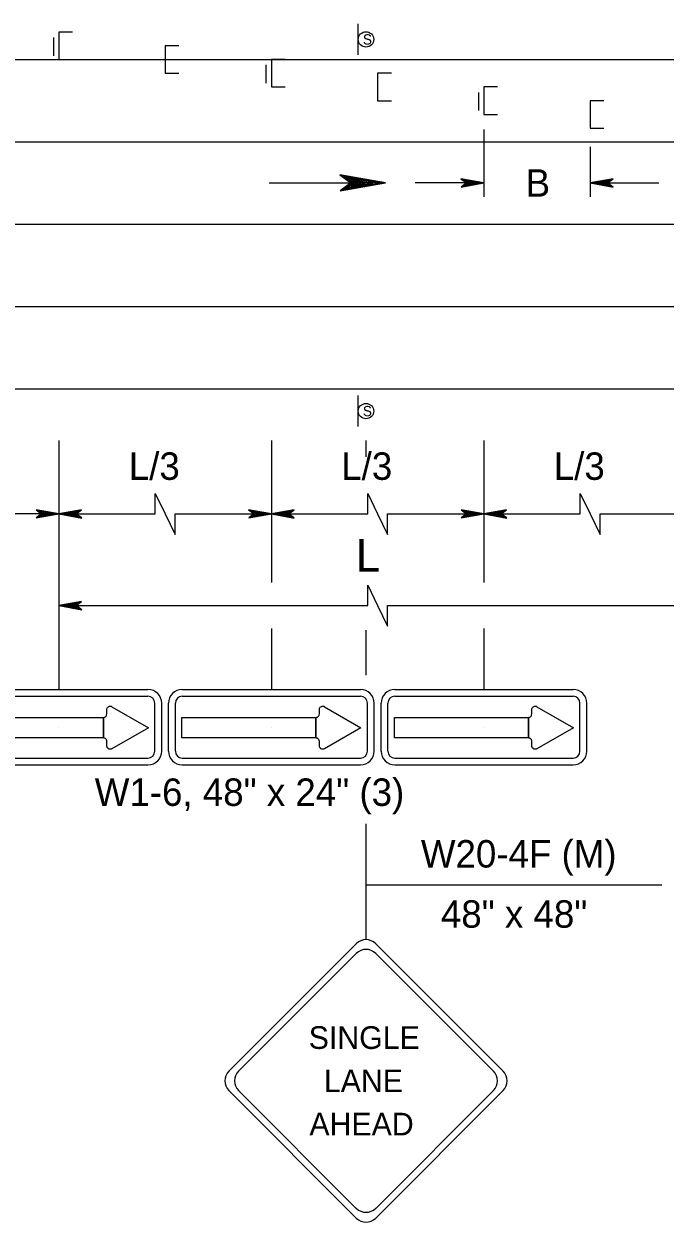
# Model space of a CAD drawing. Extents: x 499945 to 500993, y 499985 to 500645.
# Drawn here: x 500369.7 to 500463.1, y 500305.6 to 500480.2 of the extents above; entities that cross this region are included whole.
import ezdxf

# ---------------------------------------------------------------- set-up
doc = ezdxf.new("R2010")
doc.units = 0
for name, color, linetype in [('1', 7, 'Continuous'), ('24', 7, 'Continuous'), ('39', 7, 'Continuous'), ('5', 7, 'Continuous'), ('56', 7, 'Continuous'), ('60', 7, 'Continuous')]:
    doc.layers.add(name, color=color, linetype=linetype)

msp = doc.modelspace()

# ---------------------------------------------------------------- linework, layer by layer
at = {"layer": '1'}
for p, q in [((500060.34, 500475.01), (500817.06, 500475.01)), ((500436.71, 500464.81), (500436.71, 500455.03)), ((500060.34, 500463.02), (500469.16, 500463.02)), ((500452.19, 500462.31), (500452.19, 500455.03)), ((500436.71, 500457.03), (500426.71, 500457.03)), ((500452.19, 500457.03), (500462.19, 500457.03)), ((500060.34, 500451.03), (500817.06, 500451.03)), ((500060.34, 500439.04), (500817.06, 500439.04)), ((500060.34, 500427.05), (500817.06, 500427.05)), ((500374.75, 500419.48), (500374.75, 500383.23)), ((500405.73, 500419.48), (500405.73, 500398.81)), ((500419.52, 500419.48), (500419.52, 500417.11)), ((500436.71, 500419.48), (500436.71, 500398.81)), ((500388.8, 500408.8), (500388.8, 500411.8)), ((500388.8, 500411.8), (500390.24, 500408.8)), ((500419.78, 500408.8), (500419.78, 500411.8)), ((500419.78, 500411.8), (500421.22, 500408.8)), ((500450.75, 500408.8), (500450.75, 500411.8)), ((500450.75, 500411.8), (500452.19, 500408.8)), ((500374.75, 500408.8), (500353.71, 500408.8)), ((500374.75, 500408.8), (500388.8, 500408.8)), ((500390.24, 500408.8), (500391.68, 500405.8)), ((500391.68, 500408.8), (500405.73, 500408.8)), ((500391.68, 500405.8), (500391.68, 500408.8)), ((500405.73, 500408.8), (500419.78, 500408.8)), ((500421.22, 500408.8), (500422.66, 500405.8)), ((500422.66, 500408.8), (500436.71, 500408.8)), ((500422.66, 500405.8), (500422.66, 500408.8)), ((500436.71, 500408.8), (500450.75, 500408.8)), ((500452.19, 500408.8), (500453.64, 500405.8)), ((500453.64, 500405.8), (500453.64, 500408.8)), ((500453.64, 500408.8), (500467.68, 500408.8)), ((500419.78, 500395.44), (500419.78, 500398.44)), ((500419.78, 500398.44), (500421.22, 500395.44)), ((500374.75, 500395.44), (500419.78, 500395.44)), ((500421.22, 500395.44), (500422.66, 500392.44)), ((500422.66, 500392.44), (500422.66, 500395.44)), ((500422.66, 500395.44), (500467.68, 500395.44)), ((500405.73, 500392.12), (500405.73, 500383.23)), ((500436.71, 500392.12), (500436.71, 500383.23)), ((500419.52, 500391.87), (500419.52, 500385.31)), ((500419.52, 500363.65), (500419.52, 500346.77))]:
    msp.add_line(p, q, dxfattribs=at)
at = {"layer": '24'}
msp.add_line((500405.38, 500457.03), (500417.3, 500457.03), dxfattribs=at)
for points in [[(500422.36, 500457.03), (500415.72, 500458.2), (500417.3, 500457.03), (500415.75, 500455.87), (500422.36, 500457.03), (500421.92, 500457.01), (500415.9, 500458.11), (500417.43, 500457.01), (500416.02, 500455.96), (500421.68, 500456.99), (500421.46, 500457.03), (500416.31, 500457.94), (500417.46, 500457.01), (500416.27, 500456.11), (500421.36, 500457.03), (500421.14, 500456.99), (500416.63, 500457.81), (500417.51, 500457.03), (500416.61, 500456.22), (500420.5, 500456.99), (500420.12, 500456.99), (500416.97, 500457.64), (500417.58, 500457.04), (500416.92, 500456.38), (500420.06, 500457.03), (500419.7, 500457.05), (500417.33, 500457.45), (500417.78, 500456.99), (500417.29, 500456.54), (500419.38, 500457.03), (500419.04, 500457.06), (500417.62, 500457.33), (500417.85, 500457.01), (500417.46, 500456.66), (500418.87, 500457.03), (500417.94, 500457.25), (500418.07, 500456.99), (500417.66, 500456.74), (500418.63, 500456.99), (500418.02, 500457.15), (500418.28, 500456.94), (500417.99, 500456.82), (500418.28, 500457.01), (500418.12, 500457.04)], [(500436.71, 500457.03), (500433.36, 500457.62), (500434.16, 500457.03), (500433.37, 500456.44), (500436.71, 500457.03), (500436.48, 500457.02), (500433.45, 500457.57), (500434.22, 500457.02), (500433.51, 500456.49), (500436.36, 500457.01), (500436.25, 500457.03), (500433.65, 500457.49), (500434.24, 500457.02), (500433.64, 500456.56), (500436.2, 500457.03), (500436.09, 500457.01), (500433.82, 500457.42), (500434.26, 500457.03), (500433.81, 500456.62), (500435.77, 500457.01), (500435.58, 500457.01), (500433.99, 500457.34), (500434.3, 500457.04), (500433.96, 500456.7), (500435.54, 500457.03), (500435.36, 500457.04), (500434.17, 500457.24), (500434.4, 500457.01), (500434.15, 500456.78), (500435.2, 500457.03), (500435.03, 500457.04), (500434.31, 500457.18), (500434.43, 500457.02), (500434.24, 500456.84), (500434.94, 500457.03), (500434.48, 500457.14), (500434.54, 500457.01), (500434.34, 500456.88), (500434.83, 500457.01), (500434.52, 500457.09), (500434.65, 500456.99), (500434.5, 500456.92), (500434.65, 500457.02), (500434.57, 500457.04)], [(500452.19, 500457.03), (500455.54, 500456.43), (500454.74, 500457.03), (500455.53, 500457.61), (500452.19, 500457.03), (500452.42, 500457.03), (500455.45, 500456.48), (500454.68, 500457.03), (500455.39, 500457.56), (500452.54, 500457.04), (500452.65, 500457.03), (500455.25, 500456.56), (500454.66, 500457.03), (500455.26, 500457.49), (500452.7, 500457.03), (500452.81, 500457.04), (500455.08, 500456.63), (500454.64, 500457.03), (500455.09, 500457.43), (500453.13, 500457.04), (500453.32, 500457.04), (500454.91, 500456.72), (500454.6, 500457.02), (500454.94, 500457.35), (500453.36, 500457.03), (500453.54, 500457.02), (500454.73, 500456.81), (500454.5, 500457.04), (500454.75, 500457.27), (500453.7, 500457.03), (500453.87, 500457.01), (500454.59, 500456.87), (500454.47, 500457.03), (500454.66, 500457.21), (500453.96, 500457.03), (500454.42, 500456.91), (500454.36, 500457.04), (500454.56, 500457.17), (500454.07, 500457.04), (500454.38, 500456.97), (500454.25, 500457.07), (500454.4, 500457.13), (500454.25, 500457.03), (500454.33, 500457.02)], [(500374.75, 500408.8), (500371.43, 500409.39), (500372.22, 500408.8), (500371.45, 500408.22), (500374.75, 500408.8), (500374.53, 500408.8), (500371.52, 500409.35), (500372.29, 500408.79), (500371.58, 500408.27), (500374.41, 500408.79), (500374.3, 500408.8), (500371.72, 500409.26), (500372.3, 500408.8), (500371.71, 500408.34), (500374.25, 500408.8), (500374.14, 500408.79), (500371.89, 500409.19), (500372.33, 500408.8), (500371.88, 500408.4), (500373.82, 500408.79), (500373.63, 500408.79), (500372.05, 500409.11), (500372.36, 500408.81), (500372.03, 500408.48), (500373.6, 500408.8), (500373.42, 500408.81), (500372.23, 500409.02), (500372.46, 500408.79), (500372.22, 500408.56), (500373.26, 500408.8), (500373.09, 500408.82), (500372.38, 500408.96), (500372.5, 500408.79), (500372.3, 500408.62), (500373, 500408.8), (500372.54, 500408.91), (500372.61, 500408.79), (500372.4, 500408.66), (500372.89, 500408.79), (500372.58, 500408.86), (500372.71, 500408.76), (500372.56, 500408.7), (500372.71, 500408.79), (500372.63, 500408.81)], [(500374.75, 500408.8), (500378.08, 500408.21), (500377.28, 500408.8), (500378.06, 500409.38), (500374.75, 500408.8), (500374.97, 500408.81), (500377.98, 500408.26), (500377.22, 500408.81), (500377.93, 500409.33), (500375.09, 500408.82), (500375.2, 500408.8), (500377.78, 500408.34), (500377.2, 500408.81), (500377.8, 500409.26), (500375.25, 500408.8), (500375.36, 500408.82), (500377.62, 500408.41), (500377.18, 500408.8), (500377.63, 500409.21), (500375.69, 500408.82), (500375.87, 500408.82), (500377.45, 500408.5), (500377.14, 500408.79), (500377.47, 500409.12), (500375.91, 500408.8), (500376.08, 500408.79), (500377.27, 500408.59), (500377.04, 500408.82), (500377.29, 500409.05), (500376.25, 500408.8), (500376.41, 500408.79), (500377.13, 500408.65), (500377.01, 500408.81), (500377.2, 500408.99), (500376.5, 500408.8), (500376.97, 500408.69), (500376.9, 500408.82), (500377.1, 500408.95), (500376.62, 500408.82), (500376.92, 500408.74), (500376.8, 500408.84), (500376.94, 500408.9), (500376.8, 500408.81), (500376.87, 500408.79)], [(500405.73, 500408.8), (500402.41, 500409.39), (500403.2, 500408.8), (500402.42, 500408.22), (500405.73, 500408.8), (500405.51, 500408.8), (500402.5, 500409.35), (500403.26, 500408.79), (500402.56, 500408.27), (500405.39, 500408.79), (500405.28, 500408.8), (500402.7, 500409.26), (500403.28, 500408.8), (500402.68, 500408.34), (500405.23, 500408.8), (500405.12, 500408.79), (500402.86, 500409.19), (500403.3, 500408.8), (500402.85, 500408.4), (500404.8, 500408.79), (500404.61, 500408.79), (500403.03, 500409.11), (500403.34, 500408.81), (500403.01, 500408.48), (500404.58, 500408.8), (500404.4, 500408.81), (500403.21, 500409.02), (500403.44, 500408.79), (500403.19, 500408.56), (500404.24, 500408.8), (500404.07, 500408.82), (500403.36, 500408.96), (500403.47, 500408.79), (500403.28, 500408.62), (500403.98, 500408.8), (500403.52, 500408.91), (500403.58, 500408.79), (500403.38, 500408.66), (500403.86, 500408.79), (500403.56, 500408.86), (500403.69, 500408.76), (500403.54, 500408.7), (500403.69, 500408.79), (500403.61, 500408.81)], [(500405.73, 500408.8), (500409.05, 500408.21), (500408.26, 500408.8), (500409.04, 500409.38), (500405.73, 500408.8), (500405.95, 500408.81), (500408.96, 500408.26), (500408.2, 500408.81), (500408.9, 500409.33), (500406.07, 500408.82), (500406.18, 500408.8), (500408.76, 500408.34), (500408.18, 500408.81), (500408.77, 500409.26), (500406.23, 500408.8), (500406.34, 500408.82), (500408.6, 500408.41), (500408.16, 500408.8), (500408.6, 500409.21), (500406.66, 500408.82), (500406.85, 500408.82), (500408.43, 500408.5), (500408.12, 500408.79), (500408.45, 500409.12), (500406.88, 500408.8), (500407.06, 500408.79), (500408.25, 500408.59), (500408.02, 500408.82), (500408.27, 500409.05), (500407.22, 500408.8), (500407.39, 500408.79), (500408.1, 500408.65), (500407.99, 500408.81), (500408.18, 500408.99), (500407.48, 500408.8), (500407.94, 500408.69), (500407.88, 500408.82), (500408.08, 500408.95), (500407.59, 500408.82), (500407.9, 500408.74), (500407.77, 500408.84), (500407.92, 500408.9), (500407.77, 500408.81), (500407.85, 500408.79)], [(500436.71, 500408.8), (500433.38, 500409.39), (500434.18, 500408.8), (500433.4, 500408.22), (500436.71, 500408.8), (500436.48, 500408.8), (500433.48, 500409.35), (500434.24, 500408.79), (500433.53, 500408.27), (500436.37, 500408.79), (500436.26, 500408.8), (500433.68, 500409.26), (500434.26, 500408.8), (500433.66, 500408.34), (500436.2, 500408.8), (500436.09, 500408.79), (500433.84, 500409.19), (500434.28, 500408.8), (500433.83, 500408.4), (500435.77, 500408.79), (500435.59, 500408.79), (500434.01, 500409.11), (500434.31, 500408.81), (500433.98, 500408.48), (500435.55, 500408.8), (500435.37, 500408.81), (500434.19, 500409.02), (500434.42, 500408.79), (500434.17, 500408.56), (500435.21, 500408.8), (500435.04, 500408.82), (500434.33, 500408.96), (500434.45, 500408.79), (500434.25, 500408.62), (500434.96, 500408.8), (500434.49, 500408.91), (500434.56, 500408.79), (500434.36, 500408.66), (500434.84, 500408.79), (500434.54, 500408.86), (500434.66, 500408.76), (500434.52, 500408.7), (500434.66, 500408.79), (500434.59, 500408.81)], [(500436.71, 500408.8), (500440.03, 500408.21), (500439.24, 500408.8), (500440.01, 500409.38), (500436.71, 500408.8), (500436.93, 500408.81), (500439.94, 500408.26), (500439.17, 500408.81), (500439.88, 500409.33), (500437.05, 500408.82), (500437.16, 500408.8), (500439.73, 500408.34), (500439.16, 500408.81), (500439.75, 500409.26), (500437.21, 500408.8), (500437.32, 500408.82), (500439.57, 500408.41), (500439.13, 500408.8), (500439.58, 500409.21), (500437.64, 500408.82), (500437.83, 500408.82), (500439.4, 500408.5), (500439.1, 500408.79), (500439.43, 500409.12), (500437.86, 500408.8), (500438.04, 500408.79), (500439.22, 500408.59), (500439, 500408.82), (500439.24, 500409.05), (500438.2, 500408.8), (500438.37, 500408.79), (500439.08, 500408.65), (500438.96, 500408.81), (500439.16, 500408.99), (500438.45, 500408.8), (500438.92, 500408.69), (500438.85, 500408.82), (500439.06, 500408.95), (500438.57, 500408.82), (500438.88, 500408.74), (500438.75, 500408.84), (500438.9, 500408.9), (500438.75, 500408.81), (500438.83, 500408.79)], [(500374.75, 500395.44), (500378.08, 500394.85), (500377.28, 500395.44), (500378.06, 500396.02), (500374.75, 500395.44), (500374.97, 500395.45), (500377.98, 500394.9), (500377.22, 500395.45), (500377.93, 500395.98), (500375.09, 500395.46), (500375.2, 500395.44), (500377.78, 500394.98), (500377.2, 500395.45), (500377.8, 500395.9), (500375.25, 500395.44), (500375.36, 500395.46), (500377.62, 500395.05), (500377.18, 500395.44), (500377.63, 500395.85), (500375.69, 500395.46), (500375.87, 500395.46), (500377.45, 500395.14), (500377.14, 500395.43), (500377.47, 500395.76), (500375.91, 500395.44), (500376.08, 500395.43), (500377.27, 500395.23), (500377.04, 500395.46), (500377.29, 500395.69), (500376.25, 500395.44), (500376.41, 500395.43), (500377.13, 500395.29), (500377.01, 500395.45), (500377.2, 500395.63), (500376.5, 500395.44), (500376.97, 500395.33), (500376.9, 500395.46), (500377.1, 500395.59), (500376.62, 500395.46), (500376.92, 500395.38), (500376.8, 500395.48), (500376.94, 500395.54), (500376.8, 500395.45), (500376.87, 500395.43)]]:
    msp.add_lwpolyline(points, dxfattribs=at)
at = {"layer": '5'}
msp.add_line((500419.52, 500354.76), (500462.65, 500354.76), dxfattribs=at)
at = {"layer": '56'}
for p, q in [((500418.4, 500475.7), (500418.4, 500480.2)), ((500373.95, 500478.22), (500373.95, 500475.57)), ((500404.93, 500474.22), (500404.93, 500471.57)), ((500435.91, 500470.23), (500435.91, 500467.58)), ((500418.4, 500421.54), (500418.4, 500426.04)), ((500361.76, 500383.23), (500387.74, 500383.23)), ((500392.74, 500383.23), (500418.72, 500383.23)), ((500423.72, 500383.23), (500449.7, 500383.23)), ((500361.76, 500382.23), (500387.74, 500382.23)), ((500392.74, 500382.23), (500418.72, 500382.23)), ((500423.72, 500382.23), (500449.7, 500382.23)), ((500388.74, 500374.23), (500388.74, 500381.23)), ((500389.74, 500374.23), (500389.74, 500381.23)), ((500390.74, 500374.23), (500390.74, 500381.23)), ((500391.74, 500374.23), (500391.74, 500381.23)), ((500419.72, 500374.23), (500419.72, 500381.23)), ((500420.72, 500374.23), (500420.72, 500381.23)), ((500421.72, 500374.23), (500421.72, 500381.23)), ((500422.72, 500374.23), (500422.72, 500381.23)), ((500450.69, 500374.23), (500450.69, 500381.23)), ((500451.69, 500374.23), (500451.69, 500381.23)), ((500361.76, 500373.23), (500387.74, 500373.23)), ((500392.74, 500373.23), (500418.72, 500373.23)), ((500423.72, 500373.23), (500449.7, 500373.23)), ((500361.76, 500372.23), (500387.74, 500372.23)), ((500392.74, 500372.23), (500418.72, 500372.23)), ((500423.72, 500372.23), (500449.7, 500372.23)), ((500399.54, 500327.61), (500418.11, 500346.18)), ((500420.93, 500346.18), (500439.51, 500327.61)), ((500400.95, 500327.61), (500418.11, 500344.77)), ((500420.93, 500344.77), (500438.09, 500327.61)), ((500399.54, 500324.78), (500418.11, 500306.21)), ((500400.95, 500324.78), (500418.11, 500307.62)), ((500420.93, 500307.62), (500438.09, 500324.78)), ((500420.93, 500306.21), (500439.51, 500324.78))]:
    msp.add_line(p, q, dxfattribs=at)
for points in [[(500376.75, 500479.01), (500374.75, 500479.01), (500374.75, 500477.01), (500374.75, 500475.01), (500376.75, 500475.01)], [(500392.24, 500477.01), (500390.24, 500477.01), (500390.24, 500475.01), (500390.24, 500473.01), (500392.24, 500473.01)], [(500407.73, 500475.01), (500405.73, 500475.01), (500405.73, 500473.01), (500405.73, 500471.02), (500407.73, 500471.02)], [(500423.22, 500473.01), (500421.22, 500473.01), (500421.22, 500471.02), (500421.22, 500469.02), (500423.22, 500469.02)], [(500438.7, 500471.02), (500436.71, 500471.02), (500436.71, 500469.02), (500436.71, 500467.02), (500438.7, 500467.02)], [(500454.19, 500469.02), (500452.19, 500469.02), (500452.19, 500467.02), (500452.19, 500465.02), (500454.19, 500465.02)]]:
    msp.add_lwpolyline(points, dxfattribs=at)
for centre in [(500419.52, 500477.95), (500419.52, 500423.79)]:
    msp.add_circle(centre, 1.12, dxfattribs=at)
for centre, radius, start, end in [((500387.74, 500381.23), 2, 0, 90), ((500392.74, 500381.23), 2, 90, 180), ((500418.72, 500381.23), 2, 0, 90), ((500423.72, 500381.23), 2, 90, 180), ((500449.7, 500381.23), 2, 0, 90), ((500387.74, 500381.23), 0.999, 0, 90), ((500392.74, 500381.23), 0.999, 90, 180), ((500418.72, 500381.23), 0.999, 0, 90), ((500423.72, 500381.23), 0.999, 90, 180), ((500449.7, 500381.23), 0.999, 0, 90), ((500387.74, 500374.23), 2, 270, 0), ((500387.74, 500374.23), 0.999, 270, 0), ((500392.74, 500374.23), 2, 180, 270), ((500392.74, 500374.23), 0.999, 180, 270), ((500418.72, 500374.23), 2, 270, 0), ((500418.72, 500374.23), 0.999, 270, 0), ((500423.72, 500374.23), 2, 180, 270), ((500423.72, 500374.23), 0.999, 180, 270), ((500449.7, 500374.23), 2, 270, 0), ((500449.7, 500374.23), 0.999, 270, 0), ((500419.52, 500344.77), 2, 45, 135), ((500419.52, 500343.35), 2, 45, 135), ((500400.95, 500326.2), 2, 135, 225), ((500402.36, 500326.2), 2, 135, 225), ((500436.68, 500326.2), 2, 315, 45), ((500438.09, 500326.2), 2, 315, 45), ((500419.52, 500309.04), 2, 225, 315), ((500419.52, 500307.62), 2, 225, 315)]:
    msp.add_arc(centre, radius, start, end, dxfattribs=at)
at = {"layer": '60'}
for p, q in [((500374.75, 500377.66), (500374.75, 500377.66)), ((500405.73, 500377.66), (500405.73, 500377.66)), ((500436.71, 500377.66), (500436.71, 500377.66)), ((500419.52, 500346.77), (500419.52, 500346.77))]:
    msp.add_line(p, q, dxfattribs=at)
for points in [[(500387.8, 500377.66), (500382.49, 500374.6), (500382.43, 500374.57), (500382.36, 500374.54), (500382.28, 500374.53), (500382.2, 500374.53), (500382.09, 500374.55), (500381.98, 500374.6), (500381.91, 500374.65), (500381.87, 500374.69), (500381.81, 500374.78), (500381.77, 500374.86), (500381.75, 500374.92), (500381.74, 500375.03), (500381.74, 500375.66), (500381.73, 500375.77), (500381.71, 500375.83), (500381.68, 500375.89), (500381.64, 500375.95), (500381.6, 500376.01), (500381.54, 500376.06), (500381.5, 500376.09), (500381.42, 500376.13), (500381.34, 500376.15), (500381.24, 500376.16), (500381.24, 500379.16), (500381.38, 500379.18), (500381.47, 500379.21), (500381.53, 500379.25), (500381.59, 500379.3), (500381.64, 500379.36), (500381.68, 500379.43), (500381.71, 500379.49), (500381.74, 500379.66), (500381.74, 500380.29), (500381.75, 500380.42), (500381.78, 500380.5), (500381.84, 500380.59), (500381.88, 500380.64), (500381.98, 500380.72), (500382.05, 500380.75), (500382.14, 500380.78), (500382.25, 500380.79), (500382.39, 500380.77), (500382.44, 500380.75), (500382.49, 500380.72)], [(500418.77, 500377.66), (500413.46, 500374.6), (500413.41, 500374.57), (500413.34, 500374.54), (500413.26, 500374.53), (500413.17, 500374.53), (500413.07, 500374.55), (500412.95, 500374.6), (500412.89, 500374.65), (500412.85, 500374.69), (500412.78, 500374.78), (500412.74, 500374.86), (500412.73, 500374.92), (500412.72, 500375.03), (500412.72, 500375.66), (500412.7, 500375.77), (500412.69, 500375.83), (500412.66, 500375.89), (500412.62, 500375.95), (500412.57, 500376.01), (500412.51, 500376.06), (500412.47, 500376.09), (500412.4, 500376.13), (500412.32, 500376.15), (500412.22, 500376.16), (500412.22, 500379.16), (500412.35, 500379.18), (500412.44, 500379.21), (500412.5, 500379.25), (500412.56, 500379.3), (500412.62, 500379.36), (500412.66, 500379.43), (500412.68, 500379.49), (500412.72, 500379.66), (500412.72, 500380.29), (500412.73, 500380.42), (500412.76, 500380.5), (500412.81, 500380.59), (500412.86, 500380.64), (500412.95, 500380.72), (500413.03, 500380.75), (500413.12, 500380.78), (500413.23, 500380.79), (500413.37, 500380.77), (500413.41, 500380.75), (500413.46, 500380.72)], [(500449.75, 500377.66), (500444.44, 500374.6), (500444.38, 500374.57), (500444.31, 500374.54), (500444.23, 500374.53), (500444.15, 500374.53), (500444.04, 500374.55), (500443.93, 500374.6), (500443.87, 500374.65), (500443.83, 500374.69), (500443.76, 500374.78), (500443.72, 500374.86), (500443.7, 500374.92), (500443.69, 500375.03), (500443.69, 500375.66), (500443.68, 500375.77), (500443.66, 500375.83), (500443.64, 500375.89), (500443.6, 500375.95), (500443.55, 500376.01), (500443.49, 500376.06), (500443.45, 500376.09), (500443.38, 500376.13), (500443.29, 500376.15), (500443.19, 500376.16), (500443.19, 500379.16), (500443.33, 500379.18), (500443.42, 500379.21), (500443.48, 500379.25), (500443.54, 500379.3), (500443.59, 500379.36), (500443.64, 500379.43), (500443.66, 500379.49), (500443.69, 500379.66), (500443.69, 500380.29), (500443.71, 500380.42), (500443.74, 500380.5), (500443.79, 500380.59), (500443.84, 500380.64), (500443.93, 500380.72), (500444, 500380.75), (500444.1, 500380.78), (500444.2, 500380.79), (500444.35, 500380.77), (500444.39, 500380.75), (500444.44, 500380.72)], [(500381.24, 500376.16), (500361.7, 500376.16), (500361.7, 500379.16), (500381.24, 500379.16)], [(500412.22, 500376.16), (500392.68, 500376.16), (500392.68, 500379.16), (500412.22, 500379.16)], [(500443.19, 500376.16), (500423.66, 500376.16), (500423.66, 500379.16), (500443.19, 500379.16)]]:
    msp.add_lwpolyline(points, close=True, dxfattribs=at)
for centre in [(500419.52, 500477.95), (500419.52, 500423.79)]:
    msp.add_circle(centre, 1.12, dxfattribs=at)

# ---------------------------------------------------------------- texts
at = {"layer": '1'}
for s, height, p in [('B', 4, (500442.79, 500455.03)), ('L/3', 4, (500384.94, 500413.77)), ('L/3', 4, (500415.91, 500413.77)), ('L/3', 4, (500446.89, 500413.77)), ('L', 4.72, (500418.05, 500400.41)), ('W1-6, 48" x 24" (3)', 4, (500379.98, 500366.26)), ('48" x 48"', 4, (500430.44, 500348.51))]:
    msp.add_text(s, height=height, dxfattribs=at).set_placement(p)
at = {"layer": '39'}
for s, p in [('SINGLE', (500411.17, 500330.85)), ('LANE', (500413.38, 500324.55)), ('AHEAD', (500411.27, 500318.25))]:
    msp.add_text(s, height=3.3, dxfattribs=at).set_placement(p)
at = {"layer": '5'}
msp.add_text('W20-4F (M)', height=4, dxfattribs=at).set_placement((500427.52, 500357.28))
at = {"layer": '56'}
for p in [(500419.06, 500477.2), (500419.06, 500423.04)]:
    msp.add_text('S', height=1.5, dxfattribs=at).set_placement(p)

doc.saveas('drawing.dxf')
